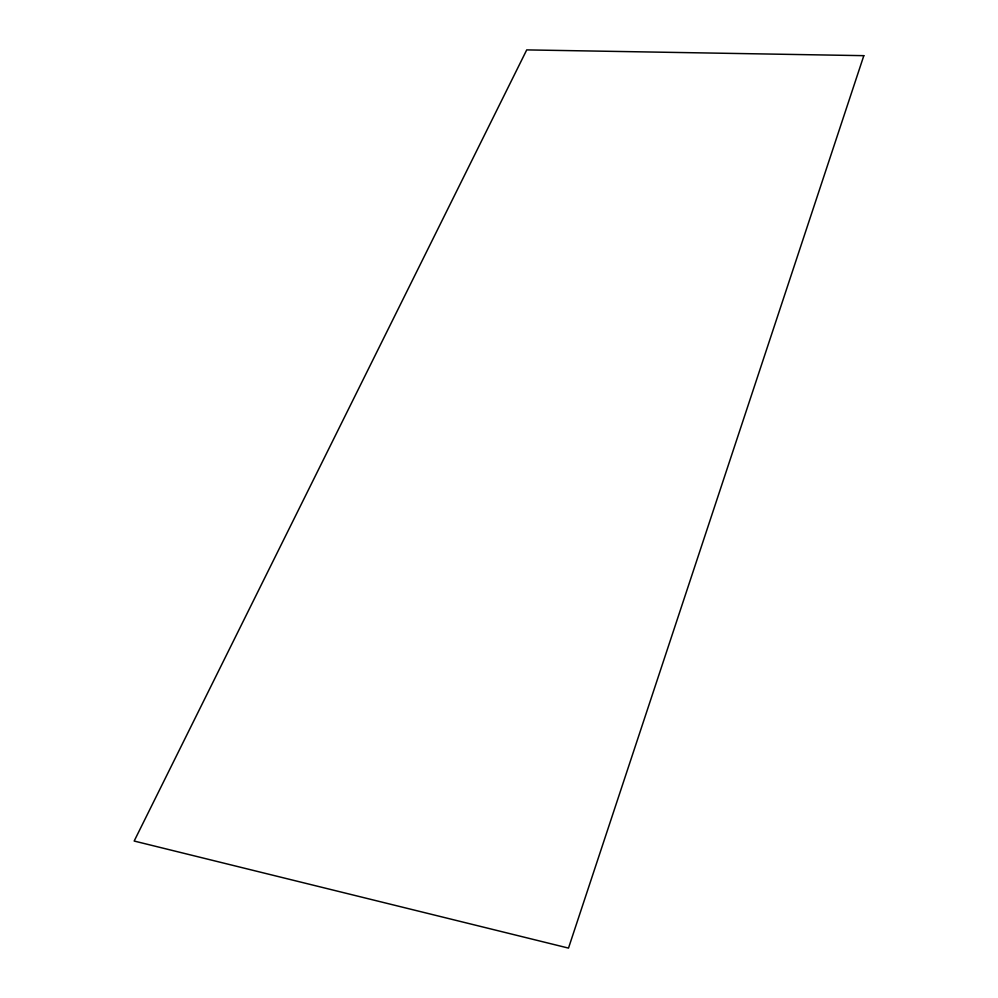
<?xml version="1.0" encoding="UTF-8"?>
<svg xmlns="http://www.w3.org/2000/svg" width="998" height="998" viewBox="0 0 998 998"><rect width="100%" height="100%" fill="white"/><g stroke="black" fill="none" stroke-linecap="round" stroke-linejoin="round"><path stroke-width="1.5" d="M863.831 55.663L568.498 948.1L134.169 841.04L526.732 49.9L863.831 55.663"/></g></svg>
